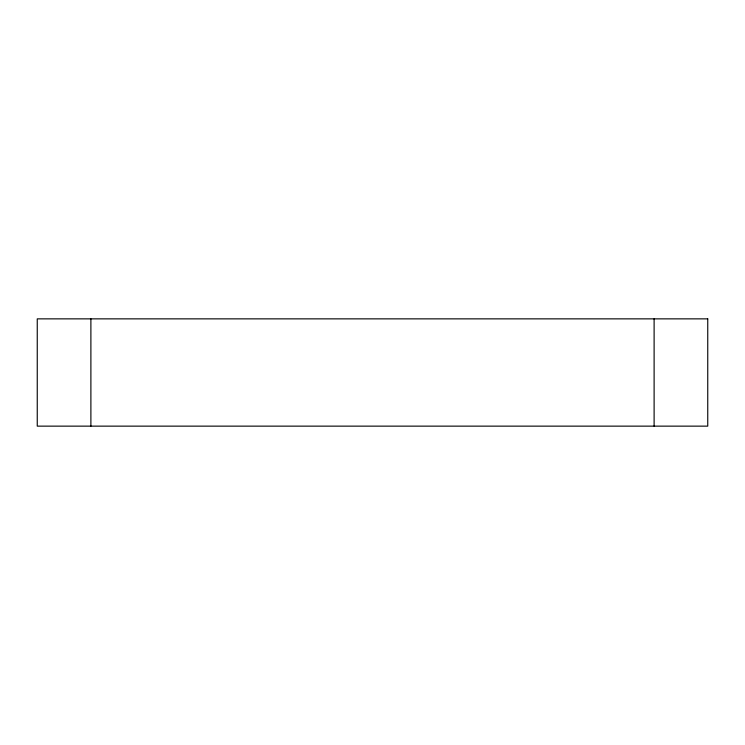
<?xml version="1.0" encoding="UTF-8"?>
<svg xmlns="http://www.w3.org/2000/svg" width="745" height="745" viewBox="0 0 745 745"><rect width="100%" height="100%" fill="white"/><g stroke="black" fill="none" stroke-linecap="round" stroke-linejoin="round"><path stroke-width="1.12" d="M654.11 318.86L654.11 426.14M90.89 318.86L90.89 426.14M707.75 318.86L37.25 318.86L37.25 426.14L707.75 426.14L707.75 318.86"/></g></svg>
